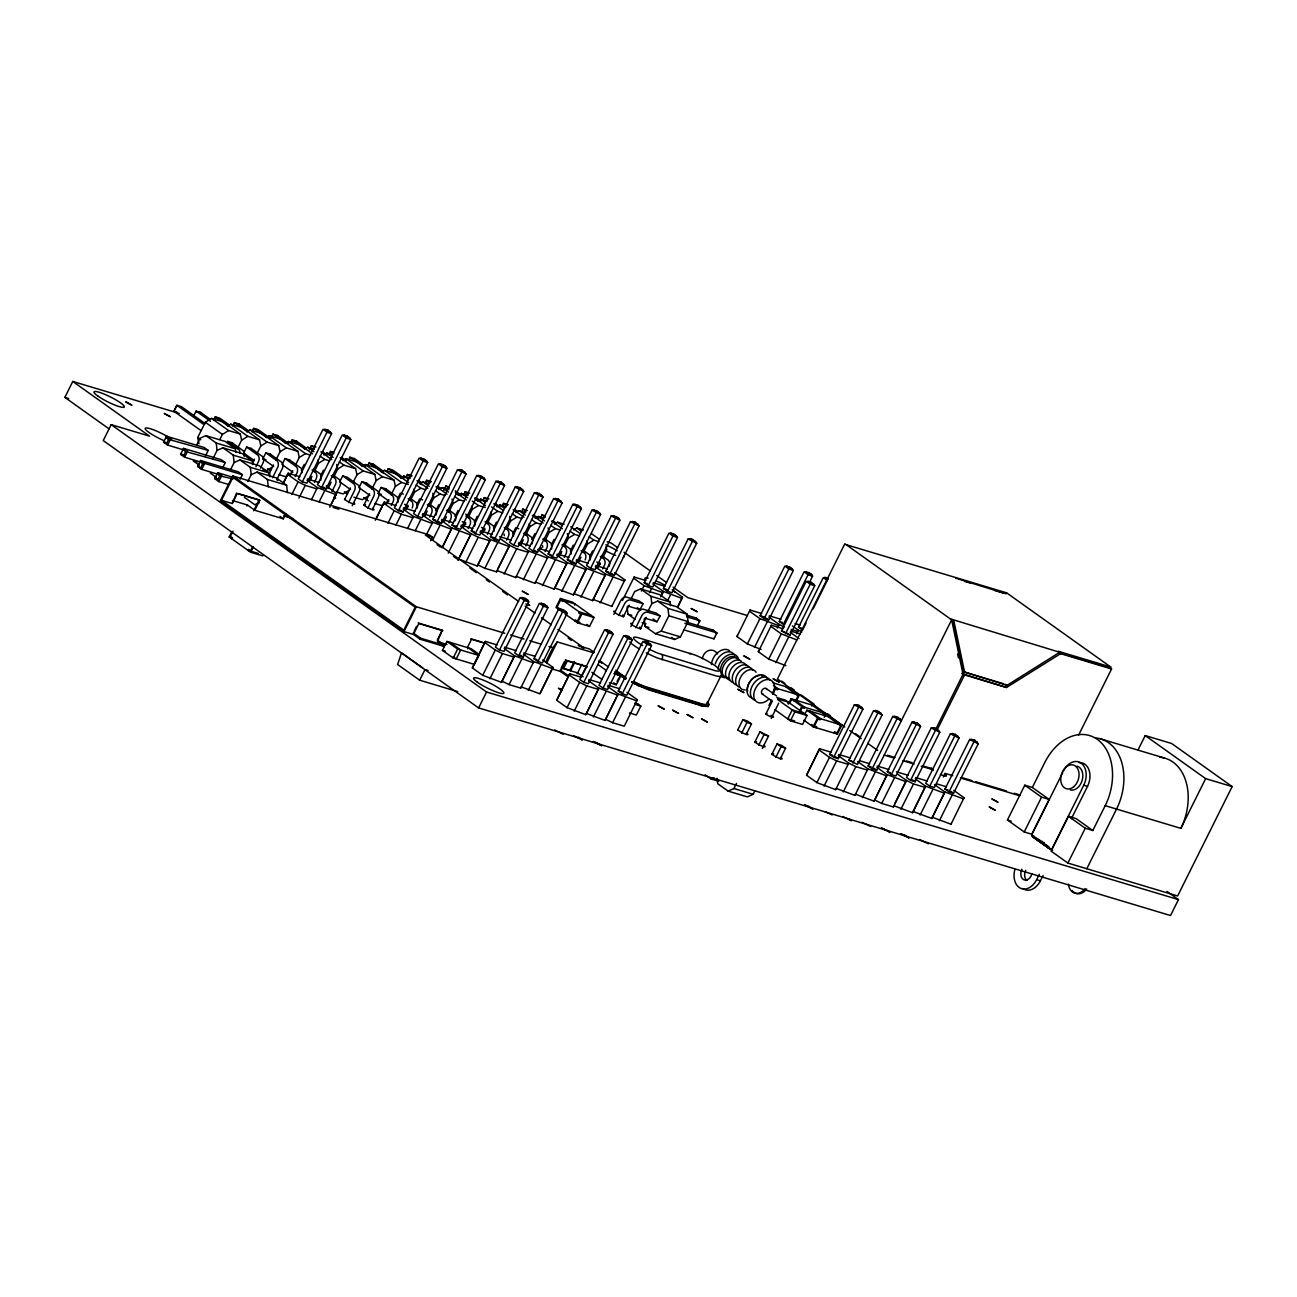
<?xml version="1.0" encoding="UTF-8"?>
<svg xmlns="http://www.w3.org/2000/svg" width="1297" height="1297" viewBox="0 0 1297 1297"><rect width="100%" height="100%" fill="white"/><g stroke="black" fill="none" stroke-linecap="round" stroke-linejoin="round"><path stroke-width="1.5" d="M632.92 683.114L648.743 689.939L703.12 706.233L708.275 706.443L708.746 704.871L707.384 702.974M283.281 483.505L288.193 473.227L299.85 476.729M329.843 507.273L336.555 493.395L326.212 486.018M375.773 519.562L384.301 502.069L395.958 505.554M442.455 547.285L451.875 527.992L441.531 520.616L441.953 519.367L453.61 522.853M458.084 560.272L471.103 533.764L460.759 526.387M500.674 538.968L509.543 545.291L509.105 546.54L490.315 539.52L489.893 540.784L478.236 537.282L471.103 533.764L458.506 559.023L477.296 566.043L490.315 539.52L479.971 532.159M477.718 564.779L484.867 568.313L496.524 571.815L496.946 570.55L515.736 577.57L528.754 551.063L518.411 543.686M504.176 648.451L514.52 655.812L501.501 682.335L482.711 675.315L472.367 667.939L485.386 641.431L497.043 644.917M472.367 667.939L485.386 641.431M515.736 577.57L516.157 576.322L534.964 583.342L547.983 556.818L537.639 549.458M501.501 682.335L514.52 655.812L533.326 662.848L533.748 661.583L523.404 654.223M534.964 583.342L535.385 582.077L554.176 589.114L567.194 562.59L556.851 555.213L557.272 553.965M501.923 681.087L509.073 684.605L520.729 688.107L521.151 686.843L539.941 693.863L552.96 667.355L542.616 659.978M554.176 589.114L567.194 562.59L585.985 569.61L586.422 568.362L576.079 560.985M554.597 587.849L573.404 594.869L586.422 568.362L605.213 575.382L605.634 574.117L595.291 566.757M588.514 680.779L598.857 688.156L585.839 714.679L567.032 707.643L556.689 700.283L569.723 673.759L581.364 677.261M573.825 593.621L592.616 600.641L605.634 574.117L624.424 581.153L624.862 579.889L614.519 572.528M578.267 645.274L584.217 647.884M556.689 700.283L569.723 673.759M593.037 599.392L611.827 606.412L612.265 605.148M585.839 714.679L598.857 688.156L617.648 695.176L618.069 693.927L607.726 686.551L608.147 685.286L619.804 688.788M645.809 580.521L634.152 577.035L633.73 578.284L644.074 585.66L662.864 592.68L663.302 591.416L652.958 584.055L653.38 582.791L665.021 586.293M586.26 713.415L605.051 720.435L618.069 693.927L636.876 700.947L637.297 699.683L626.954 692.322M677.585 607.466L682.514 597.187L672.17 589.827M761.144 649.44L747.348 643.912L737.004 636.535L737.426 635.287M761.663 613.513L750.023 610.028L749.585 611.276L759.945 618.653L778.735 625.673L779.157 624.408L768.813 617.048M785.836 665.653L768.699 659.119L758.356 651.759L758.777 650.494M783.031 628.737L771.375 625.235L770.953 626.5L781.297 633.86L796.763 639.891M850.443 757.983L838.786 754.497L838.365 755.746L848.708 763.122L835.69 789.63L816.899 782.61L806.556 775.249L819.574 748.726L831.231 752.228M806.556 775.249L819.574 748.726M835.69 789.63L836.111 788.381L854.918 795.401L867.936 768.878L857.593 761.517M854.918 795.401L855.339 794.153L874.129 801.173L887.148 774.649L876.804 767.289M874.129 801.173L887.148 774.649L905.938 781.669L906.376 780.421L897.508 774.098M874.551 799.909L881.701 803.443L893.357 806.945L893.779 805.68L912.569 812.7L925.588 786.177L915.244 778.816M912.569 812.7L925.588 786.177L944.378 793.213L944.816 791.948L934.472 784.588M912.991 811.452L931.797 818.472L944.816 791.948L963.606 798.968L964.028 797.72L953.684 790.343M932.219 817.207L951.009 824.244L951.431 822.979M778.67 703.185L771.212 718.425M320.586 480.49L320.829 479.939A5.464 3.891 -73.3 0 0 321.056 479.274M412.154 507.954L412.381 507.419A5.464 3.891 -73.3 0 0 411.652 501.274L408.182 498.761M435.905 515.087L436.149 514.536A5.464 3.891 -73.3 0 0 436.376 513.871M455.134 520.859L455.36 520.308A5.464 3.891 -73.3 0 0 454.631 514.163L448.049 509.429M532.013 543.929L532.24 543.378A5.464 3.891 -73.3 0 0 532.467 542.697M585.125 559.866L585.369 559.315A5.464 3.891 -73.3 0 0 584.639 553.171L581.169 550.658M216.777 473.891L201.7 469.368L197.663 466.498L200.646 460.532L238.324 471.849L242.361 474.718L240.123 479.193M324.899 429.129L327.574 431.042L302.298 481.819L298.278 478.933L322.969 429.404L327.914 430.037L331.546 433.652L306.838 483.181L302.298 481.819M344.11 434.884L346.802 436.797L321.526 487.575L317.489 484.705L342.181 435.176L347.142 435.792L350.757 439.407L326.066 488.937L321.526 487.575M420.99 457.954L423.681 459.868L398.406 510.645L394.369 507.776L419.061 458.246L424.022 458.862L427.637 462.478L402.945 512.007L398.406 510.645M459.43 469.482L462.121 471.395L436.846 522.172L432.809 519.303L457.501 469.773L462.462 470.389L466.077 474.005L441.385 523.534L436.846 522.172M478.642 475.253L481.333 477.166L456.058 527.944L452.037 525.074L476.729 475.545L481.673 476.161L485.289 479.777L460.597 529.306L456.058 527.944M497.87 481.025L500.561 482.938L475.286 533.716L471.249 530.846L495.94 481.317L500.901 481.933L504.517 485.548L479.825 535.077L475.286 533.716M517.081 486.78L519.773 488.693L494.497 539.471L490.477 536.601L515.168 487.072L520.113 487.688L523.729 491.304L499.037 540.833L494.497 539.471M536.31 492.552L539.001 494.465L513.725 545.243L509.689 542.373L534.38 492.844L539.341 493.46L542.957 497.075L518.265 546.604L513.725 545.243M555.521 498.324L558.213 500.237L532.937 551.014L528.917 548.145L553.608 498.615L558.553 499.232L562.168 502.847L537.477 552.376L532.937 551.014M574.749 504.079L577.441 506.008L552.165 556.77L548.128 553.9L572.82 504.371L577.781 504.987L581.396 508.602L556.705 558.132L552.165 556.77M541.303 603.073L543.978 605.002L518.703 655.763L514.682 652.894L539.374 603.364L544.318 603.997L547.934 607.596L523.242 657.125L518.703 655.763M593.961 509.851L596.652 511.764L571.377 562.541L567.356 559.672L592.048 510.143L596.993 510.759L600.608 514.374L575.917 563.903L571.377 562.541M560.515 608.844L563.206 610.757L537.931 661.535L533.894 658.665L558.585 609.136L563.547 609.752L567.162 613.368L542.47 662.897L537.931 661.535M632.401 521.394L635.092 523.307L609.817 574.068L605.78 571.199L630.488 521.67L635.433 522.302L639.048 525.901L614.356 575.43L609.817 574.068M606.412 629.645L609.087 631.558L583.812 682.335L579.791 679.466L604.483 629.937L609.428 630.553L613.059 634.168L588.352 683.697L583.812 682.335M670.841 532.921L673.532 534.834L648.257 585.612L644.22 582.742L668.928 533.213L673.873 533.829L677.488 537.444L652.796 586.974L648.257 585.612M625.624 635.417L628.315 637.33L603.04 688.107L599.003 685.238L623.695 635.708L628.656 636.324L632.271 639.94L607.58 689.469L603.04 688.107M690.069 538.693L692.76 540.606L667.485 591.383L663.448 588.498L688.14 538.968L693.101 539.601L696.716 543.216L672.024 592.745L667.485 591.383M644.852 641.188L647.527 643.101L622.252 693.879L618.231 691.009L642.923 641.48L647.868 642.096L651.499 645.711L626.791 695.241L622.252 693.879M683.795 629.839L713.934 638.87L714.517 637.638M786.712 565.914L789.403 567.827L764.128 618.604L760.091 615.735L784.782 566.205L789.727 566.821L793.359 570.437L768.667 619.966L764.128 618.604M805.923 571.669L808.615 573.582L783.339 624.36L779.302 621.49L804.01 571.961L808.955 572.577L811.646 574.506L812.571 576.192L809.928 581.51M813.138 608.909L827.843 579.354L825.151 577.441L823.222 577.732L798.53 627.262L802.551 630.131L806.086 623.063M856.263 704.611L858.954 706.525L833.679 757.302L829.642 754.432L854.334 704.903L859.295 705.519L862.91 709.135L838.219 758.664L833.679 757.302M894.703 716.155L897.394 718.068L872.119 768.845L868.082 765.96L892.774 716.43L897.735 717.063L901.35 720.678L892.774 716.43M913.915 721.91L916.606 723.823L891.331 774.601L887.31 771.731L912.002 722.202L916.947 722.818L920.562 726.433L895.87 775.963L891.331 774.601M933.143 727.682L935.834 729.595L910.559 780.372L906.522 777.503L931.214 727.974L936.175 728.59L939.79 732.205L915.098 781.734L910.559 780.372M952.355 733.453L955.046 735.367L929.771 786.144L925.75 783.275L950.442 733.729L955.386 734.361L959.002 737.977L934.31 787.506L929.771 786.144M971.583 739.209L974.274 741.122L948.999 791.9L944.962 789.03L969.653 739.501L974.614 740.117L978.23 743.732L953.538 793.261L948.999 791.9M108.948 428.804L64.85 397.385L72.778 381.464L179.262 413.419M72.778 381.464L149.56 436.165L111.202 424.654L103.257 440.558L478.609 707.935L1170.526 915.536L1178.454 899.615L1166.927 891.412M182.65 449.589L167.572 445.066L166.648 443.363L168.626 439.391L208.233 450.416L205.266 456.382M193.707 415.802L196.106 411.084L200.646 412.446L210.211 419.255M199.706 461.748L184.644 457.225L183.704 455.523L185.682 451.551L225.289 462.559L223.068 467.033M198.992 443.687L197.695 437.575L205.331 422.255L211.589 418.428L223.246 421.914L240.302 434.073L241.615 440.186L237.367 448.697M196.625 445.033L200.014 438.224L205.85 435.646L225.078 441.402L235.422 448.778L235.859 452.458M213.6 420.244L215.318 416.84L219.858 418.201L229.423 425.011M197.663 466.498L200.646 460.532L204.667 463.402L242.361 474.718M200.759 467.682L202.754 463.694L204.667 463.402L201.7 469.368L198.084 465.769M219.841 439.521L222.387 434.414L228.645 430.572L240.302 434.073M212.838 458.879L217.085 450.367L216.194 443.007L205.85 435.646M232.811 426L234.546 422.611L239.086 423.973L248.635 430.782M228.175 484.348L218.755 481.527L217.831 479.825L219.809 475.853L233.038 478.95M230.753 469.336L234.141 462.526L233.265 455.166L222.922 447.789L217.085 450.367M252.04 431.771L253.758 428.383L258.298 429.745L269.452 437.689M251.31 448.47L246.625 447.06L243.641 453.026L254.455 460.727M430.685 540.703L432.468 537.153L429.323 534.915L232.73 475.934L220.328 500.804L403.967 631.607L413.419 634.444L420.131 639.226L444.158 646.441L444.66 645.436L437.267 640.183L442.228 630.229L437.446 641.658L446.979 644.512M232.909 477.409L415.202 607.255L403.789 630.131L221.495 500.285L232.909 477.409L236.751 478.561M236.557 493.087L232.26 503.512L237.221 493.573L259.773 500.334L254.812 510.272L247.419 505.019L232.39 500.496M251.975 463.759L254.261 459.154M257.438 452.75L260.827 445.941L267.085 442.115L278.742 445.601L280.055 451.713L275.807 460.224M247.808 481.495L251.196 474.686L250.321 467.309L239.977 459.949L234.141 462.526M255.931 466.758L258.638 461.278A5.464 3.891 -73.3 0 0 257.892 455.134L246.625 447.06M270.83 438.451L272.986 434.138L277.526 435.5L288.68 443.444M273.667 466.482L262.869 458.798L265.836 452.831L270.538 454.242M260.47 468.12L263.178 462.64A5.464 3.891 -73.3 0 0 262.432 456.495L251.164 448.422M262.788 555.894L250.678 552.263L229.18 536.958L231.855 531.592M232.957 531.219L230.347 536.439L232.358 537.882L231.871 538.871M246.916 506.008L247.419 505.019M268.528 474.848L273.489 464.926M253.645 510.791L259.092 499.848L259.773 500.334M272.565 477.718L277.85 467.05A5.464 3.891 -73.3 0 0 277.12 460.905L265.836 452.831M290.463 443.298L292.198 439.91L296.737 441.272L306.303 448.081M291.712 440.899L292.198 439.91L304.941 448.989M289.75 459.997L285.064 458.587L282.081 464.553L292.895 472.254M277.104 479.079L282.389 468.412A5.464 3.891 -73.3 0 0 281.66 462.267L270.376 454.193M283.703 482.257L288.193 473.227M252.234 547.318L250.499 550.803L248.489 549.361L247.986 550.35L258.362 553.462M250.678 552.263L253.353 546.896M290.415 475.286L292.7 470.681M295.878 464.294L299.267 457.484L305.525 453.642L310.518 455.15M295.197 476.648L297.078 472.821A5.464 3.891 -73.3 0 0 296.332 466.677L285.064 458.587M309.27 449.994L311.426 445.682L315.965 447.043M301.309 470.325L304.276 464.358M291.825 494.481L298.115 481.852L287.772 474.491M254.812 510.272L283.33 518.832L285.81 513.855M298.959 498.016L305.265 485.386L316.922 488.888L317.343 487.623L307 480.263M309.626 481.057L311.929 476.453M314.247 471.751L318.495 463.256L324.753 459.414L329.746 460.905M314.409 482.419L316.29 478.577A5.464 3.891 -73.3 0 0 315.56 472.432L312.091 469.919M328.903 454.842L330.638 451.437L333.669 452.345M320.521 476.096L323.504 470.13M311.523 499.702L317.343 487.623L336.134 494.643M319.078 501.971L324.477 491.158M327.963 488.596L331.14 482.225M334.318 475.821L337.706 469.011L343.964 465.169L355.621 468.671L356.934 474.783L353.53 481.592M332 491.466L335.518 484.348A5.464 3.891 -73.3 0 0 334.772 478.204L331.302 475.691M349.363 458.198L349.866 457.209L354.405 458.571L365.559 466.515M352.2 505.717L359.269 491.482A5.464 3.891 -73.3 0 0 358.539 485.337L347.256 477.247L342.716 475.886L339.749 481.852L350.547 489.553M333.864 498.161L340.057 485.71A5.464 3.891 -73.3 0 0 339.311 479.566L332.729 474.832M330.265 506.025L336.555 493.395M344.516 499.702L350.368 487.98M348.553 502.571L354.73 490.12A5.464 3.891 -73.3 0 0 354 483.976L342.716 475.886M367.343 466.369L369.078 462.98L373.617 464.342L383.182 471.151M366.629 483.068L361.944 481.657L358.961 487.623L369.775 495.324M363.744 505.473L369.58 493.752M371.899 489.05L376.146 480.555L382.404 476.712L394.061 480.198L395.374 486.31L391.127 494.822M367.764 508.343L373.941 495.876A5.464 3.891 -73.3 0 0 373.212 489.747L361.944 481.657M387.803 469.741L388.306 468.736L392.845 470.098L403.999 478.042M388.987 501.096L378.189 493.395L381.156 487.429L385.858 488.839M365.608 504.857A5.642 0.924 26.5 0 0 365.187 506.122A5.642 0.924 26.5 0 0 372.336 509.64L378.497 497.237A5.464 3.891 -73.3 0 0 377.751 491.109L366.484 483.019M375.303 520.113L384.301 502.069M386.506 504.128L388.792 499.523M391.289 505.473L393.169 501.647A5.464 3.891 -73.3 0 0 392.44 495.503L381.156 487.429M407.031 475.496L407.517 474.507L412.057 475.869L407.112 475.253L407.517 474.507L410.711 476.777M397.401 499.15L400.384 493.184L403.399 494.092M387.916 523.323L394.223 510.694L383.88 503.317M395.958 525.042L401.357 514.212L413.013 517.714L413.435 516.465L403.091 509.089M405.734 509.883L408.02 505.279M410.338 500.593L414.586 492.082L420.844 488.239L425.838 489.747M425.011 483.668L426.745 480.279L431.285 481.641L426.324 481.025L426.745 480.279L429.923 482.549M416.613 504.922L419.596 498.956L422.627 499.864M407.615 528.544L413.435 516.465L432.241 523.485L432.663 522.221L422.319 514.86M417.618 516.417L442.893 465.639L445.925 466.547L446.849 468.249L422.157 517.779L417.618 516.417L413.597 513.547L438.289 464.018L443.234 464.634L445.925 466.547M415.186 530.813L420.585 519.984M424.946 515.655L427.232 511.05M429.566 506.349L433.814 497.853L440.072 494.011L445.066 495.503M429.729 517.017L431.609 513.174A5.464 3.891 -73.3 0 0 430.88 507.046L427.41 504.517M443.817 490.347L445.957 486.035L448.989 486.942M435.841 510.694L438.824 504.728M426.356 534.85L432.663 522.221L451.453 529.241M432.598 540.184L439.796 525.755M448.778 512.12L453.026 503.609L459.284 499.783L464.277 501.274M444.158 521.426L446.46 516.822M448.957 522.772L450.821 518.946A5.464 3.891 -73.3 0 0 450.091 512.801L446.622 510.288M463.451 495.211L465.185 491.806L468.201 492.714M455.052 516.465L458.036 510.483M441.985 547.837L451.875 527.992L470.665 535.013M403.967 631.607L416.369 606.753L504.809 633.276M448.227 553.171L459.025 531.511M463.386 527.182L465.672 522.594M468.849 516.19L472.254 509.381L478.512 505.538L485.175 507.549M414.067 631.315L416.548 626.338M413.419 634.444L418.866 623.5L442.893 630.715M468.168 528.544L470.049 524.718A5.464 3.891 -73.3 0 0 469.319 518.573L465.85 516.06M483.911 498.567L484.397 497.578L488.937 498.94M474.28 522.221L477.247 516.255M420.131 639.226L420.633 638.237L444.66 645.436M465.639 562.541L478.236 537.282M482.597 532.954L484.9 528.349M487.218 523.664L491.466 515.152L497.724 511.31L502.717 512.801M487.396 534.315L489.261 530.473A5.464 3.891 -73.3 0 0 488.531 524.345L485.062 521.816M501.89 506.738L503.625 503.349L508.165 504.711L506.235 504.987M503.123 504.338L503.625 503.349L506.803 505.619M493.492 527.992L496.475 522.026M477.296 566.043L489.893 540.784M467.601 648.776L468.104 647.787L478.852 655.439L474.378 664.388L453.204 658.033L442.455 650.381L446.914 641.431L471.135 648.695L478.804 654.158M484.867 568.313L497.464 543.054M504.111 534.121L504.306 535.693M507.289 527.717L510.678 520.908L516.952 517.081L521.945 518.573M506.608 540.071L508.489 536.245A5.464 3.891 -73.3 0 0 507.759 530.1L504.29 527.587M522.351 510.11L522.837 509.105L527.376 510.467M512.72 533.764L515.687 527.798L518.719 528.706M453.204 658.033L457.663 649.084L478.852 655.439M497.837 568.751L509.543 545.291L516.676 548.826L528.333 552.311L528.754 551.063L547.545 558.083L547.983 556.818L566.773 563.855M496.524 571.815L509.105 546.54M467.39 647.592L471.524 639.291L484.835 643.296M504.079 574.085L516.676 548.826M521.037 544.481L523.34 539.892M525.658 535.191L529.906 526.679L536.164 522.837L541.157 524.345M525.836 545.842L527.701 542.016A5.464 3.891 -73.3 0 0 526.971 535.872L523.502 533.359M540.33 518.265L542.065 514.877L545.08 515.784M531.932 539.52L534.915 533.553M523.307 579.84L535.904 554.581M542.551 545.648L542.746 547.221M544.886 540.962L549.117 532.451L555.392 528.609L560.385 530.1M482.711 675.315L495.308 650.056L484.965 642.68M545.048 551.614L546.929 547.772A5.464 3.891 -73.3 0 0 546.199 541.643L542.73 539.114M551.16 545.291L554.127 539.325M499.491 650.008L524.766 599.23L527.782 600.138L528.722 601.84L504.03 651.37L499.491 650.008L495.454 647.138L520.146 597.609L525.107 598.225L527.782 600.138M489.844 678.834L502.442 653.575L514.098 657.076M478.609 707.935L486.553 692.014L1178.454 899.615M542.519 585.612L555.116 560.353M559.477 556.024L561.779 551.42M564.957 545.016L568.345 538.206L574.603 534.38L579.597 535.872M564.276 557.37L566.14 553.543A5.464 3.891 -73.3 0 0 565.411 547.399L561.941 544.886M570.372 551.063L573.355 545.097M509.073 684.605L521.67 659.346M561.747 591.383L574.344 566.124M565.087 613.984L577.457 622.787L589.551 626.419L594.026 617.469L572.528 602.148L560.417 598.517L555.959 607.466L562.622 612.006L567.162 613.368L558.585 609.136M578.705 561.779L580.991 557.191M583.326 552.49L587.557 543.978L593.831 540.136L598.825 541.643M558.65 609.379L559.137 608.39L557.126 606.947L560.596 599.992L562.606 601.435L563.109 600.43L575.22 604.062L574.717 605.067M520.729 688.107L533.748 661.583L552.538 668.603M589.6 556.818L592.567 550.852M573.404 594.869L585.985 569.61M528.284 690.377L540.881 665.118M590.605 568.313L615.88 517.535L618.896 518.443L619.836 520.146L595.145 569.675L590.605 568.313L586.568 565.443L611.26 515.914L616.221 516.53L618.896 518.443M545.794 661.908L552.879 647.706L557.256 641.902L593.783 652.861M546.621 663.205L557.256 641.902M580.959 597.139L593.556 571.88M597.917 567.551L600.219 562.947M603.397 556.559L606.785 549.75L606.137 546.686M540.363 692.614L552.96 667.355M602.7 568.913L604.58 565.087A5.464 3.891 -73.3 0 0 603.851 558.942L600.381 556.429M577.457 622.787L581.915 613.838L594.026 617.469M592.616 600.641L605.213 575.382M561.098 668.312L564.406 661.681M551.776 668.847L560.45 671.441L565.897 660.497L587.379 666.95M567.129 661.373L563.628 668.425L569.886 670.306L574.279 661.502M590.832 616.545L591.335 615.556L579.224 611.925L578.738 612.914L580.748 614.34L577.278 621.312L575.268 619.869L574.766 620.874L579.954 622.43M600.187 602.91L612.784 577.651M570.567 670.776L574.814 662.248M577.116 673.889L581.85 664.372M611.827 606.412L624.862 579.889M581.737 676.418L586.698 666.463L565.233 660.027L565.897 660.497M567.032 707.643L579.629 682.384L569.286 675.024M613.838 614.438L620.955 600.235A5.464 3.713 -54.5 0 1 626.175 597.025L638.918 600.819L643.085 603.786L639.972 609.655L627.797 606.007M622.463 600.495L634.152 577.035M618.75 615.54L624.976 603.105A5.464 3.713 -54.5 0 1 630.196 599.895L642.939 603.689M574.182 711.178L586.779 685.918L598.436 689.404M631.331 598.306L634.736 591.497L640.572 588.919L659.784 594.691L670.127 602.051L670.565 605.731M623.29 616.902L629.126 605.18M601.516 663.383L602.003 662.394L598.549 661.357M641.383 591.075L644.074 585.66M602.051 678.201L601.565 679.206L591.886 672.316M605.521 671.246L606.023 670.241L597.966 664.502M630.893 626.597L638.011 612.379A5.464 3.713 -54.5 0 1 643.231 609.185L655.974 612.962L660.157 615.945L657.028 621.798L644.852 618.15M649.424 592.794L651.224 589.178M635.806 627.683L642.047 615.248A5.464 3.713 -54.5 0 1 647.268 612.054L660.011 615.832M593.394 716.949L605.991 691.674M647.543 612.152L651.791 603.656L650.916 596.28L640.572 588.919M617.631 674.878L618.134 673.873L614.665 672.835M640.361 629.045L646.198 617.34M617.048 681.525L618.782 678.055M620.258 675.948C604.694 664.907 637.832 687.605 620.485 675.51M609.428 682.676L616.351 684.751L620.809 675.786L614.908 671.587M660.595 596.831L663.302 591.416L682.092 598.452M661.065 596.296L662.864 592.68M605.051 720.435L617.648 695.176M667.744 600.365L670.436 594.95M605.472 719.187L612.622 722.705L625.219 697.446M644.155 618.961L645.031 626.338L655.374 633.698L661.211 631.12L668.847 615.799L667.971 608.439L657.628 601.062L651.791 603.656M637.54 685.383L703.347 705.827L708.275 706.443M678.023 606.218L682.514 597.187M637.297 699.683L624.279 726.207L612.622 722.705M637.654 705.163L638.14 704.174L640.831 706.087L636.373 715.036L629.45 712.961M655.374 633.698L674.602 639.47L680.439 636.892L688.075 621.571L687.199 614.211L676.856 606.834L657.628 601.062M697.364 625.721L699.845 620.76L695.824 617.891L686.405 615.054M712.377 631.039L712.88 630.034L716.917 632.904L713.934 638.87M702.407 658.763C703.298 650.981 712.572 646.457 717.581 653.947M700.104 705.357L703.12 706.233M737.004 636.535L750.023 610.028M706.833 704.125L720.792 676.11M747.348 643.912L759.945 618.653M754.481 647.43L767.078 622.171M758.356 651.759L771.375 625.235M777.357 628.024L779.157 624.408L784.507 627.051M781.442 630.942L806.15 581.413L811.095 582.029L814.711 585.644L790.019 635.173L781.442 630.942L784.474 631.85M768.699 659.119L781.297 633.86M737.571 730.341L742.905 719.657L747.445 721.019L751.482 723.888L746.148 734.572M785.479 633.811L810.755 583.034L813.786 583.942M775.849 662.654L788.446 637.394M741.608 733.21L746.942 722.526L751.482 723.888M796.585 633.795L798.368 630.18L792.467 625.965M772.396 693.247L775.071 687.88L799.292 695.143L796.617 700.51M772.736 694.317L775.347 689.096L777.616 689.777L778.103 688.788L773.498 685.497M768.943 705.487L771.618 700.121M765.668 714.388L771.991 701.726M754.643 742.5L759.961 731.8L768.537 736.031L762.312 748.515M717.095 778.216L717.76 783.745L728.103 791.105L733.94 788.527L736.485 783.42M758.664 745.37L763.998 734.669L768.537 736.031M787.701 703.087L788.187 702.082M788.381 704.141L791.073 698.759L815.278 706.038M789.597 703.46L791.332 699.991M793.602 700.672L794.088 699.667L804.837 707.335L804.351 708.324L802.081 707.643L800.346 711.129M795.434 701.126L798.044 695.905L785.512 686.583M771.699 754.643L777.033 743.959L781.572 745.321L785.593 748.191L780.275 758.875M728.103 791.105L747.315 796.877L753.152 794.299L754.854 790.894M790.424 720.808L794.899 711.842L807.01 715.49L802.535 724.439L790.424 720.808L774.844 709.702M775.736 757.513L781.053 746.829L785.593 748.191M799.13 711.794L801.805 706.427L826.027 713.69L824.244 717.273M805.08 713.788L806.864 710.205L831.085 717.468L841.834 725.136L837.359 734.086L813.154 726.823L803.945 720.257M811.76 706.119L812.246 705.13L824.779 714.452M813.154 726.823L817.613 717.857L841.834 725.136M834.344 733.178L834.83 732.173L837.1 732.854L840.569 725.898L828.053 716.56M816.899 782.61L829.496 757.351L819.153 749.99M824.033 786.144L836.63 760.885L848.287 764.371L848.708 763.122L855.858 766.64L867.498 770.142L867.936 768.878L886.726 775.914M848.87 760.204L873.562 710.675L878.507 711.291L882.122 714.906L857.43 764.436L848.87 760.204L851.886 761.112M852.891 763.074L878.166 712.296L881.198 713.204M843.261 791.916L855.858 766.64M862.473 797.671L875.07 772.412M872.119 768.845L876.659 770.207L951.658 619.836L844.866 543.751L777.422 679.012L844.785 727.001M881.701 803.443L894.298 778.184M894.671 803.881L905.468 782.221M893.357 806.945L905.938 781.669M935.559 729.595L963.217 673.954L1006.504 687.491L1060.606 653.656L1111.578 668.96L1078.553 735.204M937.066 730.049L964.563 674.91L1006.504 687.491M1060.606 653.656L1059.26 652.699L1110.248 668.004L1110.735 667.015L1006.618 592.842L1006.132 593.831L955.678 578.154M900.912 809.215L913.51 783.939L925.166 787.441M920.14 814.97L932.738 789.711M943.341 776.984L945.14 773.369L952.792 775.671M931.797 818.472L944.378 793.213M939.352 820.742L951.949 795.483M951.009 824.244L964.028 797.72M1007.429 819.996L1024.792 785.188L1032.347 787.457L1049.143 799.422L1031.796 834.23L1024.225 831.961L1007.429 819.996L1011.222 821.131M1032.347 787.457L1044.75 762.587A50.713 36.154 -73.3 0 1 1097.294 739.371A50.713 36.154 -73.3 0 1 1105.206 805.664L1092.804 830.518L1085.249 828.248L1068.452 816.283L1051.089 851.108L1067.885 863.056L1177.611 895.984L1232.15 786.582L1171.694 743.521L1145.219 735.577L1138.134 749.779M1024.225 831.961L1041.572 797.152L1049.143 799.422M1031.601 835.025L1062.713 772.623M1014.903 869.428A16.91 12.046 -73.3 0 0 1020.512 888.234A16.91 12.046 -73.3 0 0 1036.643 879.674L1039.302 874.324M1051.754 849.373L1083.757 785.188A16.91 12.046 -73.3 0 0 1081.114 763.106A16.91 12.046 -73.3 0 0 1063.605 770.84M1022.911 888.558A16.91 12.046 -73.3 0 0 1040.421 880.809L1043.047 875.556M1071.419 818.65L1087.534 786.339A16.91 12.046 -73.3 0 0 1078.861 762.652M1067.885 863.056L1085.249 828.248M1086.805 868.731L1116.555 809.069A50.713 36.154 -73.3 0 0 1095.381 737.944M1105.206 805.664L1180.87 828.361L1205.659 778.638L1232.15 786.582M422.709 667.874L401.535 652.796L397.612 664.486L419.693 680.212L425.043 669.544L428.075 670.452M234.141 423.357L234.546 422.611L247.289 431.69M272.581 434.884L272.986 434.138L285.729 443.217M311.021 446.427L311.426 445.682L314.604 447.951M327.914 430.037L327.509 430.766L331.546 433.652L326.99 432.274L323.731 429.631M347.142 435.792L346.721 436.538L350.757 439.407L346.218 438.046L342.943 435.403M349.46 457.954L349.866 457.209L362.609 466.288M368.672 463.726L369.078 462.98L383.426 473.194M387.884 469.482L388.306 468.736L401.049 477.815M445.552 486.78L445.957 486.035L449.151 488.304M466.077 474.005L457.501 469.773L462.462 470.389M483.992 498.324L484.397 497.578L487.591 499.848M500.901 481.933L500.48 482.679L504.517 485.548L495.94 481.317M520.113 487.688L516.676 487.526M522.432 509.851L522.837 509.105L526.031 511.375M539.341 493.46L539.601 494.676M541.643 515.622L542.065 514.877L545.243 517.146M558.148 499.977L562.168 502.847L553.608 498.615L558.553 499.232M635.027 523.031L639.048 525.901L630.488 521.67L635.433 522.302M609.428 630.553L609.023 631.299L613.059 634.168L608.52 632.806L605.245 630.164M693.101 539.601L688.14 538.968L696.716 543.216L693.36 540.817M647.868 642.096L647.462 642.842L651.499 645.711L646.96 644.35L643.685 641.707M808.955 572.577L808.55 573.323L812.571 576.192L808.031 574.83L804.756 572.188M827.762 579.094L828.167 578.349L825.151 577.441M859.295 705.519L854.334 704.903L862.91 709.135L859.554 706.752M916.947 722.818L917.206 724.05M936.175 728.59L931.214 727.974L939.79 732.205M955.386 734.361L954.981 735.107L959.002 737.977L950.442 733.729L953.457 734.653M978.23 743.732L969.653 739.501L974.614 740.117M1005.159 686.535L1059.714 652.261L1058.368 651.305L1110.735 667.015M227.672 426.113L230.817 424.184L242.458 427.686L259.53 439.845L260.827 445.941M246.9 431.869L250.029 429.956L261.686 433.457L278.742 445.601M241.615 440.186L247.873 436.343L259.53 439.845M266.112 437.64L269.257 435.727L280.898 439.213L297.97 451.372L299.267 457.484M285.34 443.412L288.469 441.483L300.126 444.984L312.528 453.82M280.055 451.713L286.313 447.87L297.97 451.372M272.419 467.033L266.144 470.876L262.821 469.871M304.552 449.184L307.697 447.254L314.344 449.248M291.63 472.805L285.372 476.631L278.709 474.637M323.78 454.939L326.909 453.026L331.902 454.517M307.713 480.49L310.858 478.561M342.992 460.711L346.137 458.798L357.777 462.283L374.849 474.443L376.146 480.555M326.941 486.245L330.07 484.332M362.22 466.482L365.349 464.553L377.005 468.055L394.061 480.198M356.934 474.783L363.192 470.941L374.849 474.443M349.298 490.104L343.024 493.93L336.377 491.936M381.431 472.238L384.56 470.325L396.217 473.827L408.636 482.662M368.51 495.859L362.252 499.702L353.919 497.205M400.66 478.009L403.789 476.096L410.452 478.09M395.374 486.31L401.632 482.484L408.296 484.478M387.738 501.631L381.464 505.473L374.817 503.463M419.871 483.781L423 481.852L429.664 483.862M403.821 509.316L406.95 507.403M439.099 489.536L442.228 487.623L448.892 489.618M458.311 495.308L461.44 493.395L468.104 495.389M442.261 520.843L445.39 518.93M477.539 501.08L480.668 499.15L487.332 501.161M496.751 506.835L499.88 504.922L506.543 506.916M480.701 532.386L483.83 530.457M515.979 512.607L519.108 510.694L525.771 512.688M535.191 518.378L538.32 516.449L543.313 517.957M519.14 543.913L522.269 542M554.419 524.134L557.548 522.221L564.211 524.215M538.352 549.685L541.481 547.756M573.631 529.906L576.76 527.992L583.423 529.987M557.58 555.44L560.709 553.527M631.671 681.833A25.972 4.28 26.5 0 0 643.701 687.394L649.067 689.031L644.042 686.616A25.891 4.28 26.5 0 1 633.568 681.833M251.196 474.686L257.033 472.108L276.261 477.863L286.605 485.24L287.48 492.601M259.173 502.798L254.796 504.728L244.452 497.367M705.13 774.747L711.032 778.962L713.95 777.665M648.727 689.323L703.104 705.584M200.646 412.446L195.701 411.814L196.106 411.084L210.438 421.282M237.156 424.265L239.086 423.973M258.298 429.745L253.353 429.112L253.758 428.383L266.501 437.462M275.596 435.792L277.526 435.5M296.737 441.272L291.793 440.656M352.476 458.862L354.405 458.571M371.704 464.634L373.617 464.342M469.725 493.168L464.764 492.552L465.185 491.806L468.363 494.076M766.981 713.496C762.328 714.063 779.724 720.581 771.05 715.279M846.211 544.708L1006.618 592.842M964.579 581.38L970.253 583.066M994.799 590.443L1004.235 593.264M785.544 566.432L788.819 569.075L793.359 570.437M823.984 577.959L827.259 580.602M789.403 567.827L792.418 568.735M808.615 573.582L811.646 574.506M419.823 458.473L423.098 461.116L427.637 462.478L424.946 460.565M439.035 464.245L442.309 466.888L446.849 468.249L440.218 463.726M479.744 476.453L476.729 475.545L485.289 479.777L481.933 477.377M575.852 505.279L572.82 504.371L581.396 508.602L579.159 507.014M614.292 516.822L611.26 515.914L619.836 520.146M669.674 533.44L672.948 536.083L677.488 537.444L674.813 535.531M327.574 431.042L330.605 431.95M346.802 436.797L349.833 437.705M423.681 459.868L426.697 460.775M462.121 471.395L465.137 472.303M481.333 477.166L484.365 478.074M500.561 482.938L503.576 483.846M519.773 488.693L522.804 489.601M539.001 494.465L542.016 495.373M558.213 500.237L561.244 501.145M577.441 506.008L580.456 506.916M596.652 511.764L599.684 512.672M635.092 523.307L638.124 524.215M673.532 534.834L676.564 535.742M692.76 540.606L695.776 541.514M950.328 618.88L1059.714 652.261M806.896 581.64L810.171 584.282L814.711 585.644L808.063 581.121M217.945 418.493L214.913 417.585L215.318 416.84L228.061 425.919M333.264 453.091L330.232 452.183L330.638 451.437L333.832 453.707M176.943 412.187L173.911 411.279L176.878 405.312L181.434 406.674L205.315 423.697M607.142 541.789L611.017 542.957L617.55 547.61M232.098 442.699L227.397 441.288L238.68 449.378A5.464 3.891 -73.3 0 1 239.896 453.447M64.85 397.385L68.725 398.552M216.194 443.007L235.422 448.778M262.869 458.798L265.885 459.705M378.189 493.395L381.205 494.303M222.922 447.789L242.134 453.561L252.477 460.938L252.915 464.618M952.452 619.512L963.331 671.7L1003.586 683.778M963.331 671.7L1006.861 685.319L1005.515 684.362M233.265 455.166L252.477 460.938M769.234 615.783L780.891 619.285M795.11 623.549L800.103 625.057M307.421 478.998L319.078 482.5M403.513 507.824L415.17 511.326M422.741 513.596L434.398 517.098M461.181 525.139L472.838 528.625M480.393 530.895L492.049 534.396M499.621 536.666L511.277 540.168M518.832 542.438L530.489 545.924M539.714 548.696L549.717 551.695M558.942 554.467L568.929 557.467M576.5 559.737L588.157 563.222M595.712 565.492L607.369 568.994M760.091 615.735L764.63 617.096M779.302 621.49L782.334 622.398M798.53 627.262L801.562 628.17M239.977 459.949L259.205 465.72L269.549 473.081L269.987 476.761M432.809 519.303L435.841 520.21M452.037 525.074L456.576 526.436M471.249 530.846L474.28 531.754M490.477 536.601L495.016 537.963M548.128 553.9L551.16 554.808M567.356 559.672L570.372 560.58M605.78 571.199L608.812 572.107M644.22 582.742L647.252 583.65M663.448 588.498L667.987 589.859M747.364 615.524L687.783 597.641L673.078 587.168M250.321 467.309L269.549 473.081M791.3 629.434L797.947 631.428L798.368 630.18L801.951 631.947M167.313 443.331L163.552 442.196L166.519 436.23L204.196 447.53L208.233 450.416M790.603 631.007L800.589 634.006M257.033 472.108L267.393 479.468L286.605 485.24M184.369 455.49L180.607 454.355L183.59 448.389L221.268 459.689L225.289 462.559M650.916 596.28L670.127 602.051M197.112 462.056L193.269 460.905L199.171 465.12M232.779 477.215L217.701 472.692L214.735 478.658L218.755 481.527L221.738 475.561L217.701 472.692L217.118 473.94L219.809 475.853M432.468 537.153L425.416 535.045L518.654 601.468M333.118 507.467L338.906 509.218M667.971 608.439L687.199 614.211M1100.051 738.723L1164.382 758.032M686.664 616.805L699.845 620.76L699.44 621.506L695.824 617.891M218.496 479.793L214.735 478.658L215.14 477.912L217.831 479.825M668.847 615.799L688.075 621.571M686.502 622.122L712.88 630.034L716.495 633.649L716.917 632.904L684.881 623.306M238.437 493.654L259.092 499.848M627.1 606.818L627.975 614.178L631.817 615.329M642.161 622.706L646.003 623.857M283.524 515.849L293.009 518.687M645.031 626.338L648.873 627.489M661.211 631.12L680.439 636.892M221.495 500.285L232.26 503.512M520.908 597.836L524.183 600.479L528.722 601.84L522.075 597.317M540.136 603.591L543.394 606.234L547.934 607.596L545.259 605.683M543.978 605.002L547.01 605.91M563.206 610.757L566.222 611.665M648.646 648.889A20.395 3.372 26.5 0 0 658.098 653.266L715.377 670.744A20.395 3.372 26.5 0 0 716.301 666.626A20.395 3.372 26.5 0 0 695.014 655.001L637.735 637.54A20.395 3.372 26.5 0 0 642.68 645.582M624.457 635.935L627.732 638.578L632.271 639.94L629.58 638.027M876.577 711.583L873.562 710.675L882.122 714.906L879.885 713.301M915.017 723.11L912.002 722.202L920.562 726.433M609.087 631.558L612.119 632.466M628.315 637.33L631.347 638.237M647.527 643.101L650.559 644.009M858.954 706.525L861.97 707.432M897.394 718.068L900.41 718.976M916.606 723.823L919.638 724.731M935.834 729.595L938.85 730.503M955.046 735.367L958.078 736.274M974.274 741.122L977.289 742.03M772.801 682.757L788.544 687.491L799.292 695.143M1083.757 785.188L1087.534 786.339M646.311 652.845A24.011 3.972 26.5 0 0 657.433 658.001L716.106 675.932A24.011 3.972 26.5 0 0 721.035 675.072M776.854 697.575L785.512 700.169L807.01 715.49M777.811 698.97L789.986 702.634M229.18 536.958L232.633 537.996M804.318 713.561L792.208 709.929L787.749 718.895L794.656 720.97M510.58 635.011L524.037 639.048M529.808 640.783L541.335 644.236M549.02 646.555L552.879 647.706M887.505 755.243L895.011 757.497M906.263 760.885L911.888 762.571M923.156 765.943L932.527 768.764M962.325 777.697L971.923 780.583M975.766 781.734L1006.488 790.943M1014.173 793.245L1019.928 794.98M613.903 673.71L620.809 675.786M884.23 755.097L893.552 757.902M902.89 760.691L914.077 764.063M921.227 766.203L932.64 769.624M960.445 777.973L1019.766 795.758M649.132 688.512L703.428 704.79A25.891 4.28 26.5 0 0 707.416 702.017M1068.452 816.283L1076.007 818.553L1092.804 830.518M504.598 647.187L516.255 650.689M523.826 652.958L535.483 656.46M442.228 630.229L418.201 623.03L418.866 623.5M482.257 642.242L470.843 638.821L471.524 639.291M533.894 658.665L536.926 659.573M562.314 668.295L577.603 672.9L583.131 676.823M588.935 679.531L600.592 683.016M859.668 760.755L869.671 763.755M877.226 766.024L888.883 769.526M896.454 771.796L908.111 775.282M915.666 777.552L927.323 781.053M936.547 783.826L946.551 786.825M618.231 691.009L621.247 691.917M829.642 754.432L832.674 755.34M868.082 765.96L871.114 766.867M887.31 771.731L890.326 772.639M944.962 789.03L947.994 789.938M634.687 703.136L638.14 704.174M635.643 704.53L640.831 706.087M442.455 650.381L445.471 651.289M419.693 680.212L457.728 691.625M597.577 742.889L593.037 741.527L601.613 745.759L598.922 743.846M808.988 806.329L804.448 804.951L813.024 809.198L810.333 807.285M884.359 828.929L881.328 828.021L889.904 832.252L887.213 830.339M905.095 835.155L900.556 833.793L909.116 838.024L906.441 836.111M563.174 734.232L554.597 730M832.236 814.954L825.022 811.679M870.676 826.497L862.116 822.266M928.344 843.796L919.768 839.564M711.032 778.962L718.716 781.264M733.94 788.527L753.152 794.299M1036.643 879.674L1040.421 880.809M1072.506 892.012L1074.029 892.466M581.85 647.479L583.261 648.014M631.59 681.914L637.767 684.946M394.223 510.694L401.357 514.212M906.376 780.421L913.51 783.939M298.115 481.852L305.265 485.386M525.885 603.98L529.727 605.44L527.798 603.737M829.496 757.351L836.63 760.885M579.629 682.384L586.779 685.918M495.308 650.056L502.442 653.575M562.25 689.696L558.423 688.237L561.909 690.734M578.981 645.89L580.294 646.7M781.653 681.12L784.815 683.357M1110.248 668.004L1111.578 668.96M1145.219 735.577L1205.659 778.638M963.217 673.954L964.563 674.91M961.709 673.5L963.055 674.456L951.658 619.836M1024.792 785.188L1041.572 797.152M790.165 632.255L799.033 638.578M765.976 618.053L768.667 619.966M787.328 633.26L790.019 635.173M613.189 515.622L618.718 519.351M897.994 718.279L901.35 720.678M597.252 511.991L600.608 514.374L592.048 510.143M875.475 710.383L878.766 712.507M624.084 552.263L650.219 570.891M656.752 575.544L666.545 582.515M540.719 495.486L542.957 497.075L534.38 492.844M591.513 533.699L599.279 539.212M950.847 791.348L953.538 793.261M576.76 527.992L581.413 531.3M589.178 536.828L593.831 540.136M520.373 488.92L523.729 491.304L515.168 487.072M570.745 526.825L580.051 533.456M791.105 687.832L794.396 690.182M800.995 694.868L814.159 704.255M827.324 713.642L830.631 715.976M855.323 733.567L860.251 737.085M557.548 522.221L562.201 525.544M569.95 531.057L574.603 534.38M849.713 730.519L861.224 738.706M867.79 743.392L877.647 750.412M552.976 520.778L556.154 523.048M601.808 555.554L608.39 560.304A5.464 3.891 -73.3 0 1 609.12 566.449M551.533 521.054L562.379 528.787M912.407 779.821L915.098 781.734M538.32 516.449L544.529 520.875M550.739 525.301L555.392 528.609M809.895 711.113L820.644 718.765L820.142 719.77L817.872 719.089L814.403 726.044L816.672 726.725L816.186 727.73L811.565 724.439M533.748 515.006L538.531 518.411M582.58 549.798L589.178 554.532A5.464 3.891 -73.3 0 1 590.135 559.996M791.073 698.759L801.805 706.427M806.864 710.205L817.613 717.857M532.305 515.298L543.167 523.031M596.798 561.958L600.398 564.519M611.665 573.517L614.356 575.43M834.295 731.897L837.359 734.086M519.108 510.694L525.317 515.104M531.511 519.53L536.164 522.837M514.536 509.251L517.714 511.504M563.368 544.027L569.95 548.761A5.464 3.891 -73.3 0 1 570.907 554.224M766.122 688.512L776.66 696.019M513.093 509.526L523.956 517.26M777.697 699.602L794.899 711.842M873.967 768.294L876.659 770.207M499.88 504.922L504.533 508.229M512.299 513.758L516.952 517.081M495.308 503.479L500.091 506.884M544.14 538.255L550.739 543.005A5.464 3.891 -73.3 0 1 551.971 546.377M762.166 693.992L772.445 701.32M493.865 503.755L503.171 510.386M573.225 561.99L575.917 563.903M637.281 607.742L639.972 609.655M653.007 618.928L657.028 621.798M480.668 499.15L485.321 502.474M491.531 506.884L497.724 511.31M476.096 497.708L480.879 501.112M524.928 532.483L531.511 537.234A5.464 3.891 -73.3 0 1 532.727 541.303M671.651 637.362L674.602 639.47M474.653 497.983L485.516 505.717M474.734 498.615L477.928 500.885M835.527 756.751L838.219 758.664M461.44 493.395L467.65 497.805M472.303 501.128L478.512 505.538M455.279 490.801L461.651 495.341M505.7 526.728L512.299 531.462A5.464 3.891 -73.3 0 1 513.417 536.245M627.975 614.178L635.368 619.447M455.425 492.228L466.288 499.961M455.523 492.844L458.7 495.114M534.786 550.463L537.477 552.376M442.228 487.623L448.438 492.049M454.631 496.459L459.284 499.783M437.656 486.18L440.834 488.45M486.488 520.956L493.071 525.707A5.464 3.891 -73.3 0 1 494.027 531.17M436.214 486.456L447.076 494.189M436.295 487.088L439.488 489.358M423 481.852L429.21 486.278M435.419 490.688L440.072 494.011M418.428 480.409L421.622 482.679M465.704 514.082L473.859 519.935A5.464 3.891 -73.3 0 1 474.589 526.079M416.986 480.684L427.848 488.418M418.672 482.452L421.865 484.721M481.495 527.36L485.078 529.922M496.346 538.92L499.037 540.833M403.789 476.096L408.442 479.404M416.191 484.932L420.844 488.239M742.905 719.657L746.942 722.526M759.961 731.8L763.998 734.669M777.033 743.959L781.053 746.829M462.267 521.589L465.866 524.15M384.56 470.325L401.632 482.484M428.821 503.658L435.419 508.408A5.464 3.891 -73.3 0 1 436.538 513.174M560.417 598.517L581.915 613.838M365.349 464.553L382.404 476.712M409.609 497.886L416.191 502.636A5.464 3.891 -73.3 0 1 417.148 508.1M586.876 624.505L589.551 626.419M438.694 521.621L441.385 523.534M346.137 458.798L363.192 470.941M341.549 457.338L346.331 460.743M385.695 488.791L396.979 496.864A5.464 3.891 -73.3 0 1 397.936 502.328M848.773 818.812L851.464 820.725L842.888 816.494M340.106 457.63L355.621 468.671M404.615 504.29L408.215 506.851M326.909 453.026L333.118 457.436M339.311 461.862L343.964 465.169M322.337 451.583L327.12 454.988M320.894 451.859L331.756 459.592M400.254 510.094L402.945 512.007M307.697 447.254L313.89 451.68M320.1 456.09L324.753 459.414M594.156 652.326L589.503 649.019L582.466 646.911L557.921 629.434M525.204 606.121L535.029 613.108M541.562 617.777L551.387 624.765M437.057 544.691L440.348 547.026M453.447 556.364L458.376 559.866M469.838 568.037L476.404 572.707M486.229 579.71L489.504 582.045M502.62 591.383L507.532 594.885M568.183 638.092L571.458 640.426M599.327 660.481L608.455 666.982M288.469 441.483L305.525 453.642M363.614 497.545L368.267 500.869M269.257 435.727L286.313 447.87M613.659 682.838L616.351 684.751M313.501 469.06L320.1 473.794A5.464 3.891 -73.3 0 1 321.316 477.88M344.386 491.79L347.499 493.995M250.029 429.956L267.085 442.115M289.604 459.949L300.872 468.039A5.464 3.891 -73.3 0 1 301.99 472.805M323.375 487.024L326.066 488.937M230.817 424.184L247.873 436.343M211.589 418.428L228.645 430.572M560.272 669.965L567.664 675.234L567.162 676.223L560.45 671.441M205.331 422.255L222.387 434.414M231.936 442.65L243.22 450.74A5.464 3.891 -73.3 0 1 244.176 456.204M267.506 468.72L270.619 470.924M203.969 424.605L176.878 405.312L173.911 411.279L200.986 430.572M520.567 655.212L523.242 657.125M197.695 437.575L200.792 439.78M232.73 475.934L416.369 606.753M279.974 516.449L283.33 518.832M168.626 439.391L165.935 437.478L166.519 436.23L170.556 439.099L167.572 445.066L163.552 442.196L163.957 441.45L166.648 443.363M185.682 451.551L183.007 449.637L183.59 448.389L187.611 451.259L184.644 457.225L180.607 454.355L181.013 453.61L183.704 455.523M200.062 461.781L202.754 463.694M449.946 642.339L460.694 649.992L456.22 658.941L453.156 656.752M210.325 473.065L216.226 477.264M446.914 641.431L457.663 649.084M578.365 737.118L582.385 739.987L573.809 735.756M441.466 644.528L444.158 646.441M413.24 632.968L420.633 638.237M111.202 424.654L486.553 692.014M586.909 540.93L587.557 543.978M567.373 533.634L568.345 538.206M548.145 527.863L549.117 532.451M529.257 523.631L529.906 526.679M509.705 516.336L510.678 520.908M490.817 512.088L491.466 515.152M471.589 506.333L472.254 509.381M452.053 499.037L453.026 503.609M432.825 493.265L433.814 497.853M413.938 489.034L414.586 492.082M336.734 464.439L337.706 469.011M317.83 460.192L318.495 463.256M953.798 620.469L964.676 672.657M957.64 653.996L958.451 657.887M267.393 479.468L268.268 486.829M615.653 555.392A16.91 2.789 26.5 0 1 605.553 550.787M605.796 544.837A16.91 2.789 26.5 0 1 617.21 550.771M623.727 555.878A16.91 2.789 26.5 0 1 623.257 557.256M645.176 579.273A16.91 2.789 26.5 0 1 648.16 578.154M656.979 581.283A16.91 2.789 26.5 0 1 664.826 585.158M672.948 590.394A16.91 2.789 26.5 0 1 674.91 592.34M163.373 440.38A16.91 2.789 26.5 0 1 145.929 427.961A16.91 2.789 26.5 0 1 171.674 439.278M1050.116 848.4A5.642 0.924 26.5 0 1 1044.296 844.266M1046.76 846.017A5.642 0.924 26.5 0 1 1041.215 842.791A5.642 0.924 26.5 0 1 1042.383 842.11M1047.554 846.584A5.642 0.924 26.5 0 1 1042.026 843.374A5.642 0.924 26.5 0 1 1043.177 842.693M1048.43 847.217A5.642 0.924 26.5 0 1 1042.885 843.99A5.642 0.924 26.5 0 1 1044.053 843.309M1052.661 850.216A5.642 0.924 26.5 0 1 1046.841 846.082M1046.695 846.536A5.642 0.924 26.5 0 1 1044.928 843.942M1044.604 844.477A5.642 0.924 26.5 0 1 1039.059 841.267A5.642 0.924 26.5 0 1 1040.226 840.586M1043.728 843.861A5.642 0.924 26.5 0 1 1038.184 840.634A5.642 0.924 26.5 0 1 1039.351 839.97M1042.853 843.245A5.642 0.924 26.5 0 1 1037.308 840.018A5.642 0.924 26.5 0 1 1035.363 837.894M1038.475 839.337A5.642 0.924 26.5 0 0 1037.308 840.018A5.642 0.924 26.5 0 0 1043.518 842.937M1039.497 840.845A5.642 0.924 26.5 0 1 1033.677 836.695M1042.058 842.661A5.642 0.924 26.5 0 1 1036.514 839.451A5.642 0.924 26.5 0 1 1037.681 838.77M1044.085 842.547A5.642 0.924 26.5 0 1 1040.307 841.413M1037.697 840.132A5.642 0.924 26.5 0 1 1035.93 837.522M1042.415 841.364A5.642 0.924 26.5 0 1 1040.972 841.104M1038.621 840.229A5.642 0.924 26.5 0 1 1033.077 837.003A5.642 0.924 26.5 0 1 1034.244 836.322M1040.097 840.488A5.642 0.924 26.5 0 1 1032.947 836.954A5.642 0.924 26.5 0 1 1033.369 835.706M1048.365 847.735A5.642 0.924 26.5 0 1 1046.614 845.125M1051.851 849.648A5.642 0.924 26.5 0 1 1046.322 846.422A5.642 0.924 26.5 0 1 1047.49 845.757M1050.927 849.551A5.642 0.924 26.5 0 1 1049.16 846.941M1047.83 845.968A5.642 0.924 26.5 0 1 1045.479 845.077M1042.869 843.78A5.642 0.924 26.5 0 1 1039.675 840.942M276.65 479.55A5.642 0.924 26.5 0 1 277.834 480.603M334.318 496.848A5.642 0.924 26.5 0 1 333.896 498.113M353.53 502.62A5.642 0.924 26.5 0 1 350.774 502.993A5.642 0.924 26.5 0 1 344.953 498.842M372.758 508.392A5.642 0.924 26.5 0 1 372.336 509.64M622.511 614.973A5.642 0.924 26.5 0 1 622.09 616.237A5.642 0.924 26.5 0 1 614.94 612.703A5.642 0.924 26.5 0 1 615.362 611.454M639.567 627.132A5.642 0.924 26.5 0 1 639.145 628.38A5.642 0.924 26.5 0 1 632.012 624.862A5.642 0.924 26.5 0 1 632.433 623.598M746.683 733.129A5.642 0.924 26.5 0 1 743.911 733.502A5.642 0.924 26.5 0 1 738.09 729.352M763.803 745.321A5.642 0.924 26.5 0 1 763.382 746.586A5.642 0.924 26.5 0 1 756.248 743.051A5.642 0.924 26.5 0 1 756.67 741.803M780.875 757.48A5.642 0.924 26.5 0 1 780.454 758.729A5.642 0.924 26.5 0 1 773.304 755.211A5.642 0.924 26.5 0 1 773.725 753.946M944.524 773.839A8.447 1.394 26.5 0 1 940.374 774.406M933.175 770.434A8.447 1.394 26.5 0 1 931.651 768.181M551.857 547.772A5.464 3.891 -73.3 0 1 551.468 549.15M633.747 681.573A24.011 3.972 26.5 0 0 643.474 686.016L702.131 703.947A24.011 3.972 26.5 0 0 707.06 703.087M625.316 676.953A24.011 3.972 26.5 0 1 615.799 670.063M639.275 648.938A24.011 3.972 26.5 0 1 629.758 642.031M662.07 654.758A5.691 3.551 -71.2 0 1 662.151 659.751M689.485 653.801A5.691 3.551 -71.2 0 1 691.042 653.526M708.421 704.66A25.972 4.28 26.5 0 1 706.362 706.103M625.851 678.655A25.972 4.28 26.5 0 1 616.594 672.608M626.273 677.893A25.891 4.28 26.5 0 1 617.032 671.878M736.356 684.929A11.268 7.685 -54.5 0 1 735.286 670.209A11.268 7.685 -54.5 0 1 749.39 667.501M739.712 687.313A11.268 7.685 -54.5 0 1 738.642 672.608A11.268 7.685 -54.5 0 1 752.746 669.9M732.983 682.53A11.268 7.685 -54.5 0 1 731.93 667.825A11.268 7.685 -54.5 0 1 746.034 665.118M729.627 680.147A11.268 7.685 -54.5 0 1 727.73 666.642A11.268 7.685 -54.5 0 1 741.333 661.178M728.395 678.007A11.268 7.685 -54.5 0 1 724.375 664.259A11.268 7.685 -54.5 0 1 739.306 660.319M726.725 676.807A11.268 7.685 -54.5 0 1 722.705 663.059A11.268 7.685 -54.5 0 1 737.636 659.135M718.165 669.349A12.954 8.836 -54.5 0 1 727.779 655.228A12.954 8.836 -54.5 0 1 738.723 659.654M725.282 677.618A12.954 8.836 -54.5 0 1 720.792 676.256M715.312 663.934A12.954 8.836 -54.5 0 1 724.407 652.829A12.954 8.836 -54.5 0 1 734.475 654.904M711.437 664.567A12.954 8.836 -54.5 0 1 718.392 652.067A12.954 8.836 -54.5 0 1 729.595 650.737M768.829 699.229A12.954 8.836 -54.5 0 1 753.816 696.602A12.954 8.836 -54.5 0 1 766.527 679.612A12.954 8.836 -54.5 0 1 772.85 693.863M755.081 700.299A12.954 8.836 -54.5 0 1 753.865 683.373A12.954 8.836 -54.5 0 1 770.078 680.26M751.725 697.899A12.954 8.836 -54.5 0 1 750.493 680.99A12.954 8.836 -54.5 0 1 766.722 677.861M747.558 691.171A11.268 7.685 -54.5 0 1 759.248 675.559M761.371 675.802A11.268 7.685 -54.5 0 1 763.171 676.726M745.191 689.955A11.268 7.685 -54.5 0 1 741.171 676.223A11.268 7.685 -54.5 0 1 756.102 672.284M763.366 694.3A3.388 2.302 -54.5 0 1 762.279 689.891A3.388 2.302 -54.5 0 1 766.786 689.55M1159.696 757.237A50.713 36.154 -73.3 0 1 1180.87 828.361M1086.724 889.029A14.089 10.036 -73.3 0 1 1072.068 890.488M1085.216 888.575A14.089 10.036 -73.3 0 1 1068.388 884.132M1026.932 880.501A7.782 5.545 -73.3 0 1 1025.716 870.336M1031.926 873.919A7.782 5.545 -73.3 0 1 1023.771 879.739A7.782 5.545 -73.3 0 1 1021.923 869.201M1077.013 766.122A12.354 8.82 -73.3 0 1 1082.201 780.259A12.354 8.82 -73.3 0 1 1070.333 789.922M125.955 401.957L131.71 405.134L125.955 401.957M164.395 413.5L170.15 416.661L164.395 413.5M522.351 591.237L528.122 594.415L522.351 591.237M658.292 705.892L664.064 709.054L658.292 705.892M691.285 608.52L697.04 611.698L691.285 608.52M672.754 710.221L678.509 713.399L672.754 710.221M687.118 714.534L692.89 717.711L687.118 714.534M701.499 718.846L707.27 722.024L701.499 718.846M743.992 655.99L749.747 659.168L743.992 655.99M737.977 689.356L743.732 692.533L737.977 689.356M773.271 678.85L779.043 682.011L773.271 678.85M989.335 806.977L995.091 810.155L989.335 806.977M992.027 798.984L997.798 802.146L992.027 798.984M97.794 396.007A16.91 2.789 26.5 0 0 123.539 407.339A16.91 2.789 26.5 0 0 106.095 394.904A16.91 2.789 26.5 0 0 97.794 396.007M477.361 682.222A16.91 2.789 26.5 0 0 503.106 693.555A16.91 2.789 26.5 0 0 485.662 681.12A16.91 2.789 26.5 0 0 477.361 682.222M1073.559 786.89A12.354 8.82 -73.3 0 0 1075.326 765.976A12.354 8.82 -73.3 0 0 1060.784 777.795A12.354 8.82 -73.3 0 0 1073.559 786.89"/></g></svg>
